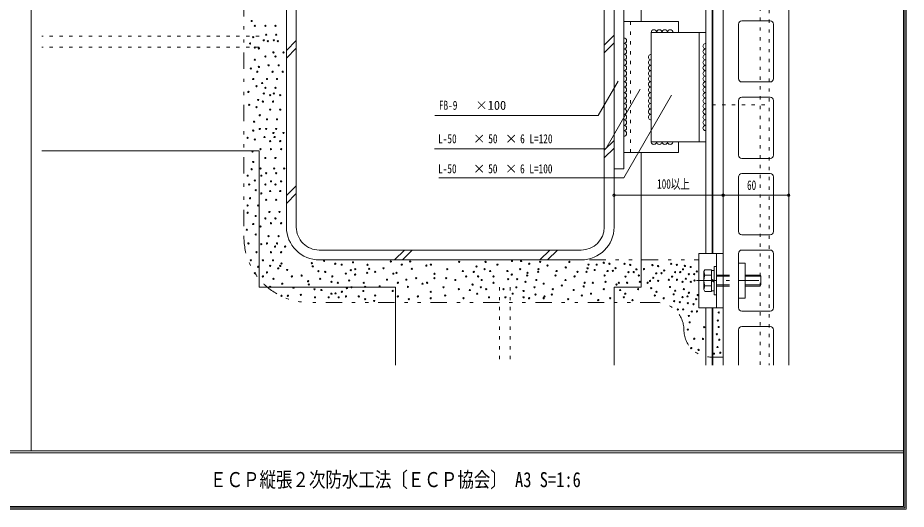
# Model space of a CAD drawing. Units: millimetres, scale not verified. Extents: x -1209 to 1209, y -852 to 852.
# Drawn here: x 396 to 1209, y -852 to -402 of the extents above; entities that cross this region are included whole.
import ezdxf
from ezdxf.enums import TextEntityAlignment as Align

# ---------------------------------------------------------------- set-up
doc = ezdxf.new("R2010")
doc.units = ezdxf.units.MM
doc.header["$LTSCALE"] = 3
for name, pattern in [('USER1', [3, 1, -2]), ('USER3', [10, 4, -6]), ('USER4', [13, 6, -3, 1, -3]), ('USER6', [16, 5, -3, 1, -3, 1, -3])]:
    doc.linetypes.add(name, pattern=pattern)
for name, color, linetype, lineweight in [('0-1_0-0WAKU', 7, 'Continuous', 18), ('0-2_0-1AL', 5, 'Continuous', 18), ('0-3_0-2SUNPO', 7, 'Continuous', 18), ('0-4_0-3STEEL', 6, 'Continuous', 18), ('0-5_0-4KANAMONO', 6, 'Continuous', 18), ('0-6_0-5FUKUSIZA', 3, 'Continuous', 18), ('0-7_0-6HIFUKU', 4, 'Continuous', 18), ('0-8_0-7KUTAI', 6, 'Continuous', 18)]:
    doc.layers.add(name, color=color, linetype=linetype, lineweight=lineweight)
doc.styles.add('ＭＳ ゴシック', font='')
doc.styles.get('ＭＳ ゴシック').set_extended_font_data('MS Gothic')

msp = doc.modelspace()

# ---------------------------------------------------------------- linework, layer by layer
at = {"layer": '0-1_0-0WAKU'}
for p, q in [((408, 850), (408, -799)), ((1207, 850), (1207, -850)), ((1208.207, 851.207), (1208.207, -851.207)), ((1209.414, 852.414), (1209.414, -852.414)), ((-1207, -799), (1207, -799)), ((-1207, -800.7), (1207, -800.7)), ((-1209.414, -852.414), (1209.414, -852.414)), ((1208.207, -851.207), (-1208.207, -851.207)), ((1207, -850), (-1207, -850))]:
    msp.add_line(p, q, dxfattribs=at)
at = {"layer": '0-2_0-1AL'}
for p, q in [((1101.751, -184.126), (1101.751, -720.577)), ((1041.751, -235.005), (1041.751, -720.577)), ((1084.751, -405.005), (1058.751, -405.005)), ((1055.751, -408.005), (1055.751, -458.005)), ((1087.751, -408.005), (1087.751, -458.005)), ((1084.751, -461.005), (1058.751, -461.005)), ((1055.751, -478.005), (1055.751, -528.005)), ((1084.751, -475.005), (1058.751, -475.005)), ((1087.751, -478.005), (1087.751, -528.005)), ((1084.751, -531.005), (1058.751, -531.005)), ((1084.751, -545.005), (1058.751, -545.005)), ((1055.751, -548.005), (1055.751, -598.005)), ((1087.751, -548.005), (1087.751, -598.005)), ((1084.751, -601.005), (1058.751, -601.005)), ((1055.751, -618.005), (1055.751, -668.005)), ((1084.751, -615.005), (1058.751, -615.005)), ((1087.751, -618.005), (1087.751, -668.005)), ((1084.751, -671.005), (1058.751, -671.005)), ((1055.751, -688.005), (1055.751, -720.577)), ((1084.751, -685.005), (1058.751, -685.005)), ((1087.751, -688.005), (1087.751, -720.577))]:
    msp.add_line(p, q, dxfattribs=at)
for centre, start, end in [((1058.751, -408.005), 89.99994, 179.99994), ((1084.751, -408.005), 359.99997, 89.99997), ((1058.751, -458.005), 179.99994, 269.99994), ((1084.751, -458.005), 269.99992, 359.99997), ((1058.751, -478.005), 89.99994, 179.99994), ((1084.751, -478.005), 359.99997, 89.99997), ((1058.751, -528.005), 179.99994, 269.99994), ((1084.751, -528.005), 269.99992, 359.99997), ((1058.751, -548.005), 89.99994, 179.99994), ((1084.751, -548.005), 359.99997, 89.99997), ((1058.751, -598.005), 179.99994, 269.99994), ((1084.751, -598.005), 269.99992, 359.99997), ((1058.751, -618.005), 89.99994, 179.99994), ((1084.751, -618.005), 359.99997, 89.99997), ((1058.751, -668.005), 179.99994, 269.99994), ((1084.751, -668.005), 269.99992, 359.99997), ((1058.751, -688.005), 89.99994, 179.99994), ((1084.751, -688.005), 359.99997, 89.99997)]:
    msp.add_arc(centre, 3, start, end, dxfattribs=at)
at = {"layer": '0-3_0-2SUNPO'}
for p, q in [((965.708, -467.739), (934.17, -522.364)), ((994.384, -473.087), (950.603, -548.917)), ((934.17, -522.364), (777.256, -522.364)), ((950.603, -548.917), (781.252, -548.689)), ((941.751, -564.807), (1041.75, -564.807)), ((1041.75, -564.807), (1101.751, -564.807))]:
    msp.add_line(p, q, dxfattribs=at)
msp.add_lwpolyline([(945.585, -460.278), (927.09, -491.706), (777.608, -491.706)], dxfattribs=at)
for centre, start, end in [((941.751, -564.807), 0, 180), ((941.751, -564.807), 0, 180), ((941.751, -564.807), 180, 0), ((941.751, -564.807), 180, 0), ((1041.75, -564.807), 0, 180), ((1041.75, -564.807), 0, 180), ((1041.75, -564.807), 180, 0), ((1041.75, -564.807), 180, 0), ((1101.75, -564.807), 0, 180), ((1101.75, -564.807), 180, 0)]:
    msp.add_arc(centre, 1.2, start, end, dxfattribs=at)
at = {"layer": '0-4_0-3STEEL', "linetype": 'USER1'}
msp.add_line((1075.752, -240.004), (1075.752, -720.577), dxfattribs=at)
at = {"layer": '0-4_0-3STEEL'}
for p, q in [((1025.75, -387.997), (1025.75, -618.005)), ((1025.75, -668.006), (1025.75, -720.577)), ((1031.751, -668.006), (1031.751, -720.577))]:
    msp.add_line(p, q, dxfattribs=at)
at = {"layer": '0-5_0-4KANAMONO', "linetype": 'USER1'}
for p, q in [((1083.75, -196.855), (1083.75, -720.577)), ((1031.75, -482.003), (1083.75, -482.006))]:
    msp.add_line(p, q, dxfattribs=at)
at = {"layer": '0-5_0-4KANAMONO'}
for p, q in [((1031.75, -618.005), (1031.75, -387.997)), ((1032.15, -618.005), (1032.15, -387.997)), ((1019.597, -668.006), (1019.597, -618.005)), ((1019.597, -618.005), (1041.749, -618.005)), ((1035.599, -668.006), (1035.599, -618.005)), ((1041.749, -668.006), (1041.749, -618.005)), ((1024.097, -634.754), (1025, -633.188)), ((1024.097, -634.754), (1024.097, -651.254)), ((1024.922, -638.099), (1024.097, -634.754)), ((1025.003, -633.191), (1031.099, -633.191)), ((1031.099, -633.191), (1031.099, -652.82)), ((1031.099, -633.806), (1033.598, -633.806)), ((1033.598, -630.004), (1033.598, -656.004)), ((1033.598, -630.004), (1035.599, -630.004)), ((1035.599, -632.504), (1035.599, -653.504)), ((1055.749, -627.004), (1061.75, -627.004)), ((1055.749, -659.004), (1055.749, -627.004)), ((1061.75, -659.004), (1061.75, -627.004)), ((1024.925, -638.099), (1031.099, -638.099)), ((1031.099, -641.561), (1033.598, -643.004)), ((1061.75, -638.006), (1075.52, -638.006)), ((1061.75, -639.005), (1076.099, -639.005)), ((1076.099, -639.005), (1075.52, -638.006)), ((1024.925, -647.912), (1031.099, -647.912)), ((1031.099, -643.004), (1033.598, -644.447)), ((1061.75, -647.006), (1076.099, -647.006)), ((1061.75, -648.005), (1075.52, -648.005)), ((1025.003, -652.82), (1031.099, -652.82)), ((1031.099, -652.205), (1033.598, -652.205)), ((1033.598, -656.004), (1035.599, -656.004)), ((1055.749, -659.004), (1061.75, -659.004)), ((1019.597, -668.006), (1041.749, -668.006)), ((1031.75, -720.577), (1031.75, -668.006)), ((1032.15, -720.577), (1032.15, -668.006))]:
    msp.add_line(p, q, dxfattribs=at)
at = {"layer": '0-5_0-4KANAMONO', "linetype": 'USER3'}
for p, q in [((1035.599, -638.003), (1061.75, -638.003)), ((1035.599, -639.005), (1061.75, -639.005)), ((1035.599, -647.003), (1061.75, -647.003)), ((1035.599, -648.005), (1061.75, -648.005))]:
    msp.add_line(p, q, dxfattribs=at)
at = {"layer": '0-5_0-4KANAMONO', "linetype": 'USER4'}
msp.add_line((1017.396, -643.005), (1081.155, -643.005), dxfattribs=at)
at = {"layer": '0-5_0-4KANAMONO'}
for points in [[(1076.099, -639.005), (1076.099, -647.006), (1075.52, -648.005)], [(1024.922, -647.912), (1024.097, -651.254), (1025, -652.82)]]:
    msp.add_lwpolyline(points, dxfattribs=at)
msp.add_arc((1039.097, -643.004), 15, 160.90317, 199.09695, dxfattribs=at)
at = {"layer": '0-6_0-5FUKUSIZA'}
for centre, start, end in [((978.252, -415.714), 0, 179.99998), ((983.252, -415.714), 0, 179.99998), ((988.252, -415.714), 0, 179.99998), ((993.252, -415.714), 0, 179.99998), ((950.751, -423.214), 270, 90), ((950.751, -428.214), 270, 90), ((950.751, -433.214), 270, 90), ((1025.752, -428.214), 89.99998, 269.99998), ((1025.752, -433.214), 89.99998, 269.99998), ((950.751, -438.214), 270, 90), ((975.751, -438.214), 89.99998, 269.99998), ((1025.752, -438.214), 89.99998, 269.99998), ((950.751, -443.214), 270, 90), ((950.751, -448.214), 270, 90), ((975.751, -443.214), 89.99998, 269.99998), ((975.751, -448.214), 89.99998, 269.99998), ((1025.752, -443.214), 89.99998, 269.99998), ((1025.752, -448.214), 89.99998, 269.99998), ((950.751, -453.214), 270, 90), ((950.751, -458.214), 270, 90), ((975.751, -453.214), 89.99998, 269.99998), ((975.751, -458.214), 89.99998, 269.99998), ((1025.752, -453.214), 89.99998, 269.99998), ((1025.752, -458.214), 89.99998, 269.99998), ((950.751, -463.214), 270, 90), ((975.751, -463.214), 89.99998, 269.99998), ((1025.752, -463.214), 89.99998, 269.99998), ((950.751, -468.214), 270, 90), ((950.751, -473.214), 270, 90), ((975.751, -468.214), 89.99998, 269.99998), ((975.751, -473.214), 89.99998, 269.99998), ((1025.752, -468.214), 89.99998, 269.99998), ((1025.752, -473.214), 89.99998, 269.99998), ((950.751, -478.214), 270, 90), ((975.751, -478.214), 89.99998, 269.99998), ((1025.752, -478.214), 89.99998, 269.99998), ((950.751, -483.214), 270, 90), ((950.751, -488.214), 270, 90), ((975.751, -483.214), 89.99998, 269.99998), ((975.751, -488.214), 89.99998, 269.99998), ((1025.752, -483.214), 89.99998, 269.99998), ((1025.752, -488.214), 89.99998, 269.99998), ((950.751, -493.214), 270, 90), ((950.751, -498.214), 270, 90), ((975.751, -493.214), 89.99998, 269.99998), ((1025.752, -493.214), 89.99998, 269.99998), ((1025.752, -498.214), 89.99998, 269.99998), ((950.751, -503.214), 270, 90), ((1025.752, -503.214), 89.99998, 269.99998), ((950.751, -508.214), 270, 90), ((978.252, -515.714), 179.99998, 359.99998), ((983.252, -515.714), 179.99998, 359.99998), ((988.252, -515.714), 179.99998, 359.99998), ((993.252, -515.714), 179.99998, 359.99998)]:
    msp.add_arc(centre, 2.5, start, end, dxfattribs=at)
at = {"layer": '0-7_0-6HIFUKU', "linetype": 'USER6'}
for p, q in [((602.756, -290.005), (602.756, -603.005)), ((919.252, -624.004), (1019.597, -624.004)), ((980.751, -663.005), (662.756, -663.005)), ((1030.751, -713.004), (1041.751, -713.004))]:
    msp.add_line(p, q, dxfattribs=at)
at = {"layer": '0-7_0-6HIFUKU'}
for centre in [(609.849, -405.162), (612.802, -409.591), (622.398, -409.591), (631.612, -409.591), (611.326, -419.925), (620.921, -422.877), (623.136, -417.71), (624.612, -423.615), (630.136, -422.877), (632.35, -417.71), (633.826, -423.615), (608.373, -425.83), (612.802, -429.52), (616.493, -430.258), (622.398, -437.64), (629.779, -433.949), (631.612, -437.64), (638.993, -433.949), (612.802, -440.592), (616.493, -447.235), (625.35, -445.759), (634.564, -445.759), (609.111, -448.711), (615.016, -451.664), (629.041, -451.664), (638.255, -451.664), (611.326, -458.307), (619.445, -461.997), (623.874, -458.307), (633.088, -458.307), (606.897, -470.117), (614.278, -464.95), (620.921, -471.593), (622.398, -466.426), (630.136, -471.593), (631.612, -466.426), (615.754, -477.498), (620.183, -478.974), (626.826, -473.069), (629.398, -478.974), (636.041, -473.069), (607.635, -481.927), (614.278, -484.141), (626.826, -486.356), (636.041, -486.356), (617.231, -491.522), (623.874, -495.213), (633.088, -495.213), (612.064, -497.427), (617.231, -504.07), (623.136, -504.07), (632.35, -504.07), (606.159, -512.19), (611.326, -505.547), (621.659, -511.452), (629.779, -507.761), (630.874, -511.452), (638.993, -507.761), (612.802, -513.666), (626.826, -515.142), (636.041, -515.142), (610.588, -524.738), (617.969, -522.524), (627.564, -522.524), (636.779, -522.524), (611.326, -534.333), (622.398, -530.643), (631.612, -530.643), (609.849, -540.977), (617.969, -540.238), (623.136, -544.667), (630.517, -540.238), (632.35, -544.667), (639.731, -540.238), (606.159, -546.882), (612.802, -551.31), (618.707, -546.881), (627.564, -552.048), (636.779, -552.048), (607.635, -555.001), (613.54, -560.168), (622.398, -555.001), (626.826, -560.906), (631.612, -555.001), (636.041, -560.906), (608.373, -567.549), (618.707, -563.12), (623.136, -569.025), (632.35, -569.025), (606.159, -574.192), (615.754, -574.192), (606.159, -580.835), (613.54, -583.788), (622.398, -586.002), (626.088, -580.097), (631.612, -586.002), (635.303, -580.097), (611.326, -591.169), (617.969, -593.383), (627.564, -590.431), (636.779, -590.431), (605.421, -596.336), (613.54, -600.764), (625.35, -602.241), (634.564, -602.241), (606.897, -608.884), (618.707, -609.622), (623.874, -608.884), (633.088, -608.884), (614.278, -617.003), (627.564, -617.003), (631.255, -611.836), (636.779, -617.003), (640.469, -611.836), (609.111, -624.384), (620.183, -624.384), (629.398, -624.384), (665.058, -626.993), (676.13, -624.779), (702.702, -626.255), (737.394, -625.517), (755.109, -625.517), (799.905, -625.871), (824.099, -625.871), (848.293, -625.036), (856.636, -625.036), (874.156, -625.871), (900.853, -625.871), (932.353, -626.601), (615.754, -630.289), (626.826, -629.551), (634.207, -631.765), (636.041, -629.551), (637.16, -627.337), (642.327, -633.242), (665.796, -629.946), (670.963, -634.375), (677.266, -635.048), (686.443, -627.539), (692.283, -628.374), (700.626, -633.379), (704.797, -632.545), (715.988, -628.47), (717.464, -632.16), (722.949, -634.944), (730.66, -631.711), (747.345, -628.374), (756.585, -632.16), (769.871, -629.208), (774.042, -628.374), (789.059, -632.545), (803.242, -634.213), (813.253, -635.048), (815.756, -630.042), (823.265, -632.545), (828.27, -634.213), (834.945, -628.374), (844.122, -634.213), (855.802, -632.545), (864.144, -627.539), (872.284, -634.944), (872.487, -632.545), (880.83, -629.208), (889.173, -634.213), (897.516, -630.876), (908.361, -635.048), (916.501, -634.944), (917.538, -631.711), (918.372, -628.374), (924.01, -633.276), (925.881, -628.374), (935.892, -634.213), (937.561, -627.539), (940.695, -634.11), (943.198, -631.607), (951.417, -627.674), (954.956, -635.287), (956.625, -628.612), (959.759, -635.183), (962.262, -632.68), (969.214, -632.43), (976.925, -628.748), (982.133, -629.685), (987.77, -633.753), (994.109, -627.674), (997.649, -635.287), (999.317, -628.612), (1002.452, -635.183), (1004.955, -632.68), (1006.729, -629.552), (1011.937, -630.49), (1017.574, -634.558), (612.802, -636.194), (620.183, -639.147), (623.874, -635.456), (629.779, -641.361), (646.756, -639.147), (655.613, -638.409), (672.59, -641.361), (683.738, -639.116), (696.059, -636.589), (699.162, -642.837), (704.595, -637.447), (715.643, -635.882), (733.854, -642.099), (739.634, -636.613), (742.56, -635.851), (751.569, -642.099), (760.491, -640.784), (777.177, -640.784), (777.38, -636.716), (788.022, -640.784), (796.365, -642.453), (806.377, -639.116), (817.222, -639.116), (820.559, -642.453), (831.405, -639.116), (844.753, -641.618), (848.091, -637.447), (853.096, -641.618), (862.273, -638.281), (862.476, -635.882), (870.616, -642.453), (888.136, -638.281), (897.313, -642.453), (905.656, -639.116), (933.187, -638.281), (952.251, -639.354), (964.579, -638.281), (974.744, -643.276), (977.759, -640.427), (980.465, -636.36), (982.252, -643.276), (985.267, -636.256), (991.928, -642.203), (994.943, -639.354), (999.437, -642.203), (1007.563, -641.232), (1010.269, -637.165), (1015.072, -637.061), (1015.44, -642.887), (626.826, -648.742), (637.898, -645.79), (648.232, -649.48), (661.518, -643.575), (662.256, -646.528), (667.423, -650.957), (682.903, -644.121), (688.743, -644.955), (697.086, -649.961), (701.257, -649.127), (712.448, -645.052), (713.925, -648.742), (727.12, -648.293), (743.806, -644.955), (753.045, -648.742), (766.331, -645.79), (770.503, -644.955), (785.52, -649.127), (799.702, -650.795), (812.217, -646.624), (819.725, -649.127), (824.731, -650.795), (831.405, -644.955), (840.582, -650.795), (852.262, -649.127), (860.605, -644.121), (868.947, -649.127), (877.29, -645.79), (885.633, -650.795), (893.976, -647.458), (913.999, -648.293), (914.833, -644.955), (922.341, -644.955), (932.353, -650.795), (934.021, -644.121), (944.033, -646.624), (946.225, -644.955), (953.733, -644.955), (963.745, -650.795), (965.413, -644.121), (972.551, -644.944), (975.888, -649.95), (993.073, -648.877), (1004.548, -644.081), (1005.693, -650.755), (1012.056, -644.081), (637.16, -656.862), (643.065, -656.862), (654.875, -656.123), (667.886, -658.304), (673.726, -651.63), (680.401, -658.304), (682.903, -654.967), (686.614, -654.647), (689.578, -658.304), (692.519, -653.171), (696.252, -657.47), (707.932, -657.47), (712.103, -652.464), (722.949, -656.635), (739.021, -652.433), (743.806, -657.47), (762.16, -657.47), (773.84, -653.298), (773.84, -659.138), (787.188, -656.635), (803.874, -659.138), (809.714, -651.63), (816.388, -654.967), (827.234, -658.304), (842.25, -658.304), (848.925, -654.967), (858.936, -652.464), (858.936, -658.304), (863.942, -659.138), (869.782, -655.801), (877.29, -659.138), (878.125, -657.47), (884.799, -655.801), (904.822, -651.63), (912.33, -656.635), (920.673, -654.967), (938.193, -659.138), (947.37, -651.63), (950.707, -658.304), (952.065, -654.967), (979.226, -656.624), (980.584, -653.287), (987.258, -659.127), (996.41, -655.551), (997.768, -652.214), (1004.442, -658.054), (1009.03, -657.429), (1010.388, -654.092), (1018.466, -656.235), (713.772, -659.973), (722.114, -661.641), (753.817, -659.973), (899.816, -659.973), (927.347, -660.807), (958.739, -660.807), (996.779, -661.808), (1001.987, -662.746), (1009.398, -663.686), (1014.607, -664.624), (1017.062, -659.932), (1000.318, -669.42), (1005.121, -669.316), (1010.232, -675.366), (1012.938, -671.298), (1017.741, -671.194), (1037.647, -672.16), (1011.067, -681.206), (1036.812, -679.623), (1009.398, -687.88), (1024.406, -685.664), (1035.978, -692.137), (1037.647, -685.463), (1015.238, -696.223), (1023.254, -696.409), (1038.21, -697.134), (1012.524, -704.794), (1019.198, -706.463), (1036.541, -703.808), (1033.264, -709.886), (1039.104, -709.051)]:
    msp.add_circle(centre, 0.567, dxfattribs=at)
at = {"layer": '0-7_0-6HIFUKU', "linetype": 'USER6'}
for centre, radius, start, end in [((662.756, -603.005), 60, 180, 270), ((980.751, -688.005), 25, 0, 90), ((1030.751, -688.004), 25, 180, 270)]:
    msp.add_arc(centre, radius, start, end, dxfattribs=at)
at = {"layer": '0-8_0-7KUTAI'}
for p, q in [((966.752, -299.004), (966.752, -405.714)), ((641.751, -354.004), (641.751, -594.004)), ((650.751, -354.004), (650.751, -594.004)), ((932.751, -354.004), (932.751, -594.004)), ((941.751, -354.205), (941.751, -594.004)), ((950.751, -540.714), (950.751, -390.714)), ((950.751, -405.714), (1000.751, -405.714)), ((1000.751, -415.714), (1000.751, -405.714)), ((641.751, -432.091), (650.751, -423.091)), ((932.751, -427.219), (941.751, -418.219)), ((975.751, -415.714), (975.751, -515.714)), ((975.751, -415.714), (1025.752, -415.714)), ((1019.751, -415.714), (1019.751, -515.714)), ((641.751, -439.162), (650.751, -430.162)), ((932.751, -434.29), (941.751, -425.29)), ((932.751, -523.516), (941.751, -514.516)), ((975.751, -515.714), (1025.752, -515.714)), ((616.752, -524.004), (417.773, -524.004)), ((616.752, -524.004), (616.752, -649.004)), ((932.751, -530.587), (941.751, -521.587)), ((966.752, -525.714), (966.752, -649.004)), ((941.751, -540.714), (950.751, -540.714)), ((641.751, -565.152), (650.751, -556.152)), ((641.751, -572.223), (650.751, -563.223)), ((671.752, -615.004), (911.751, -615.004)), ((740.838, -624.004), (749.839, -615.004)), ((747.909, -624.004), (756.909, -615.004)), ((873.901, -624.004), (882.9, -615.004)), ((880.971, -624.004), (889.971, -615.004)), ((671.752, -624.004), (911.751, -624.004)), ((616.752, -649.004), (741.752, -649.004)), ((741.752, -649.004), (741.752, -720.577)), ((941.751, -720.577), (941.751, -649.004)), ((941.751, -649.004), (966.752, -649.004))]:
    msp.add_line(p, q, dxfattribs=at)
at = {"layer": '0-8_0-7KUTAI', "linetype": 'USER1'}
for p, q in [((956.751, -525.714), (956.751, -405.714)), ((616.752, -419.004), (417.773, -419.004)), ((616.752, -429.004), (417.773, -429.004)), ((836.751, -649.004), (836.751, -720.577)), ((846.751, -649.004), (846.751, -720.577))]:
    msp.add_line(p, q, dxfattribs=at)
at = {"layer": '0-8_0-7KUTAI'}
msp.add_lwpolyline([(950.751, -525.714), (1000.751, -525.714), (1000.751, -515.714)], dxfattribs=at)
for centre, radius, start, end in [((671.752, -594.004), 30, 179.99998, 269.99998), ((671.752, -594.004), 21, 179.99998, 269.99998), ((911.751, -594.004), 30, 270, 0), ((911.751, -594.004), 21, 270, 0)]:
    msp.add_arc(centre, radius, start, end, dxfattribs=at)

# ---------------------------------------------------------------- texts
at = {"layer": '0-1_0-0WAKU', "style": 'ＭＳ ゴシック', "width": 0.8}
msp.add_text('ＥＣＰ縦張２次防水工法〔ＥＣＰ協会〕 A3 S=1:6', height=13.84, dxfattribs=at).set_placement((571.71, -836.35), align=Align.BOTTOM_LEFT)
at = {"layer": '0-3_0-2SUNPO', "style": 'ＭＳ ゴシック'}
for s, height, width, p in [('FB-9', 8.303, 0.75, (781.366, -489.022)), ('L-50', 8.303, 0.75, (780.684, -519.68)), ('50', 8.303, 0.75, (826.582, -519.68)), ('6 L=120', 8.303, 0.75, (855.786, -519.68)), ('L-50', 8.303, 0.75, (780.621, -547.161)), ('50', 8.303, 0.75, (826.519, -547.161)), ('6 L=100', 8.303, 0.75, (855.723, -547.161)), ('100以上', 8.798, 0.7, (981.256, -561.476)), ('60', 8.798, 0.7, (1063.6, -562.575))]:
    msp.add_text(s, height=height, dxfattribs=dict(at, width=width)).set_placement(p, align=Align.BOTTOM_LEFT)
for s, p in [('×100', (814.752, -489.022)), ('×', (812.679, -519.68)), ('×', (841.884, -519.68)), ('×', (812.616, -547.161)), ('×', (841.82, -547.161))]:
    msp.add_text(s, height=8.303, dxfattribs=at).set_placement(p, align=Align.BOTTOM_LEFT)

doc.saveas('drawing.dxf')
